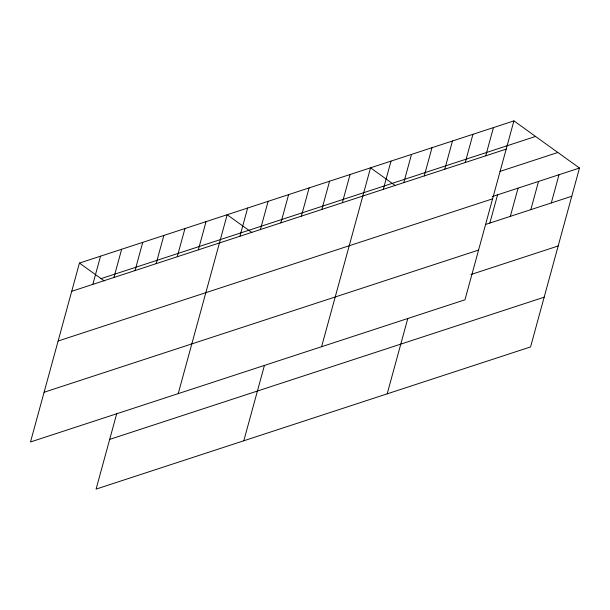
<?xml version="1.0" encoding="UTF-8"?>
<svg xmlns="http://www.w3.org/2000/svg" width="610" height="610" viewBox="0 0 610 610"><rect width="100%" height="100%" fill="white"/><g stroke="black" fill="none" stroke-linecap="round" stroke-linejoin="round"><path stroke-width="0.91" d="M513.917 120.894L79.437 263.07L30.5 441.968L464.972 299.792L513.917 120.894L579.5 168.032L530.563 346.93L96.083 489.106L116.693 413.763M92.827 284.382L100.543 256.169M113.925 277.481L121.649 249.261M135.031 270.573L142.748 242.353M156.137 263.665L163.854 235.452M177.236 256.764L184.96 228.544M198.341 249.856L206.058 221.636M178.219 393.625L227.164 214.735L251.884 232.501M239.928 236.245L247.645 208.033M260.409 229.543L268.125 201.331M280.89 222.841L288.606 194.62M301.37 216.138L309.095 187.918M243.809 440.763L264.42 365.428M321.851 209.436L329.575 181.216M342.34 202.733L350.056 174.513M321.6 346.709L370.537 167.811L395.257 185.577M383.301 189.329L391.018 161.109M403.782 182.626L411.506 154.406M424.263 175.924L431.987 147.704M444.751 169.222L452.467 141.001M387.182 393.846L407.793 318.504M465.232 162.519L472.948 134.299M485.712 155.817L493.437 127.597M489.853 223.062L497.569 194.842M510.334 216.359L518.05 188.139M530.814 209.649L538.538 181.437M551.295 202.947L559.019 174.734M101.085 278.625L535.557 136.449M71.721 291.29L506.193 149.114M499.971 171.418L557.86 152.477M492.224 196.588L579.5 168.032M58.118 341.013L492.59 198.837M485.4 224.518L571.784 196.245M44.103 392.245L478.575 250.069M470.905 274.531L558.18 245.975M109.686 439.383L544.166 297.2M79.437 263.07L104.157 280.836"/></g></svg>
